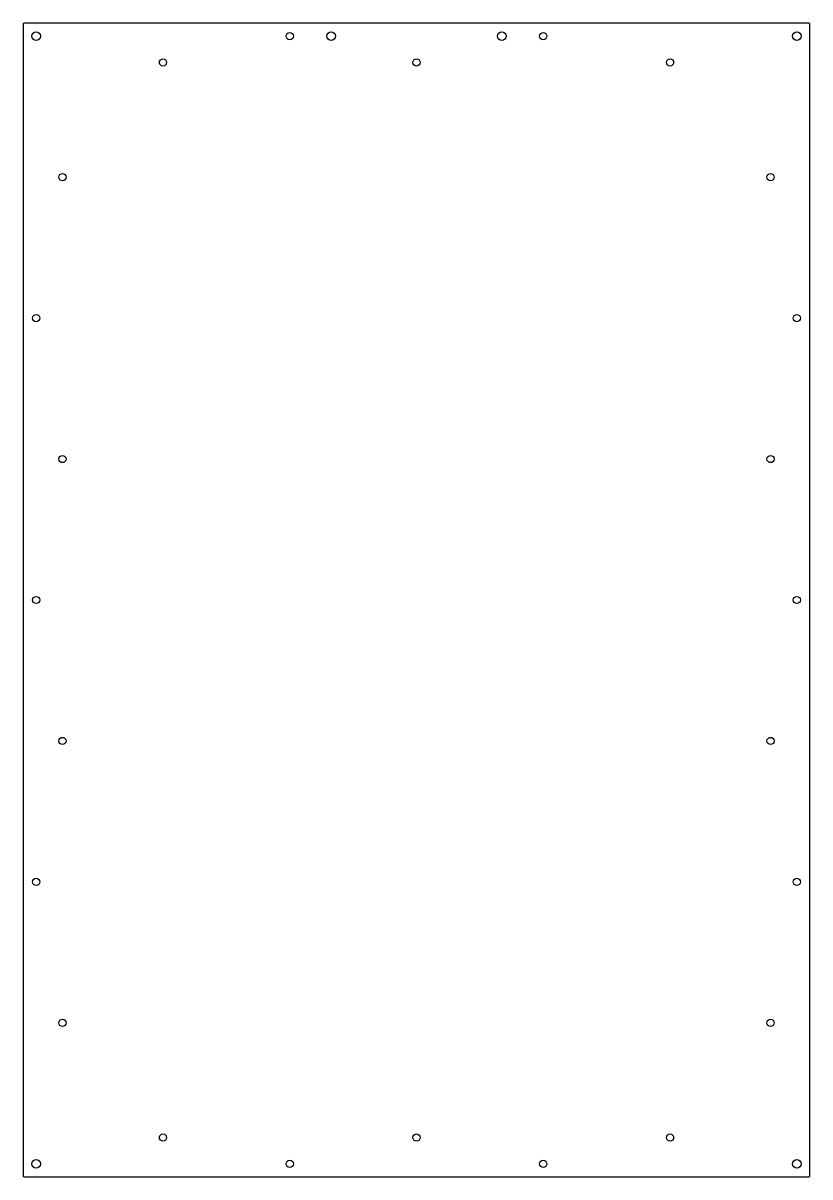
# Model space of a CAD drawing. Header units: millimetres. Extents: x -325 to 275, y -440 to 440.
import ezdxf

# ---------------------------------------------------------------- set-up
doc = ezdxf.new("R2010")
doc.units = ezdxf.units.MM
doc.layers.get('0').update_dxf_attribs({"linetype": 'CONTINUOUS'})

msp = doc.modelspace()

# ---------------------------------------------------------------- linework, layer by layer
msp.add_lwpolyline([(-325, -439, 0.414214), (-324, -440), (274, -440, 0.414214), (275, -439), (275, 439, 0.414214), (274, 440), (-324, 440, 0.414214), (-325, 439)], format="xyb", close=True)
for centre, radius in [((-315, 430), 3.25), ((-121.67, 430), 2.75), ((-90, 430), 3.25), ((40, 430), 3.25), ((71.67, 430), 2.75), ((265, 430), 3.25), ((-218.33, 410), 2.75), ((-25, 410), 2.75), ((168.33, 410), 2.75), ((-295, 322.5), 2.75), ((245, 322.5), 2.75), ((-315, 215), 2.75), ((265, 215), 2.75), ((-295, 107.5), 2.75), ((245, 107.5), 2.75), ((-315, 0), 2.75), ((265, 0), 2.75), ((-295, -107.5), 2.75), ((245, -107.5), 2.75), ((-315, -215), 2.75), ((265, -215), 2.75), ((-295, -322.5), 2.75), ((245, -322.5), 2.75), ((-218.33, -410), 2.75), ((-25, -410), 2.75), ((168.33, -410), 2.75), ((-315, -430), 3.25), ((-121.67, -430), 2.75), ((71.67, -430), 2.75), ((265, -430), 3.25)]:
    msp.add_circle(centre, radius)

doc.saveas('drawing.dxf')
